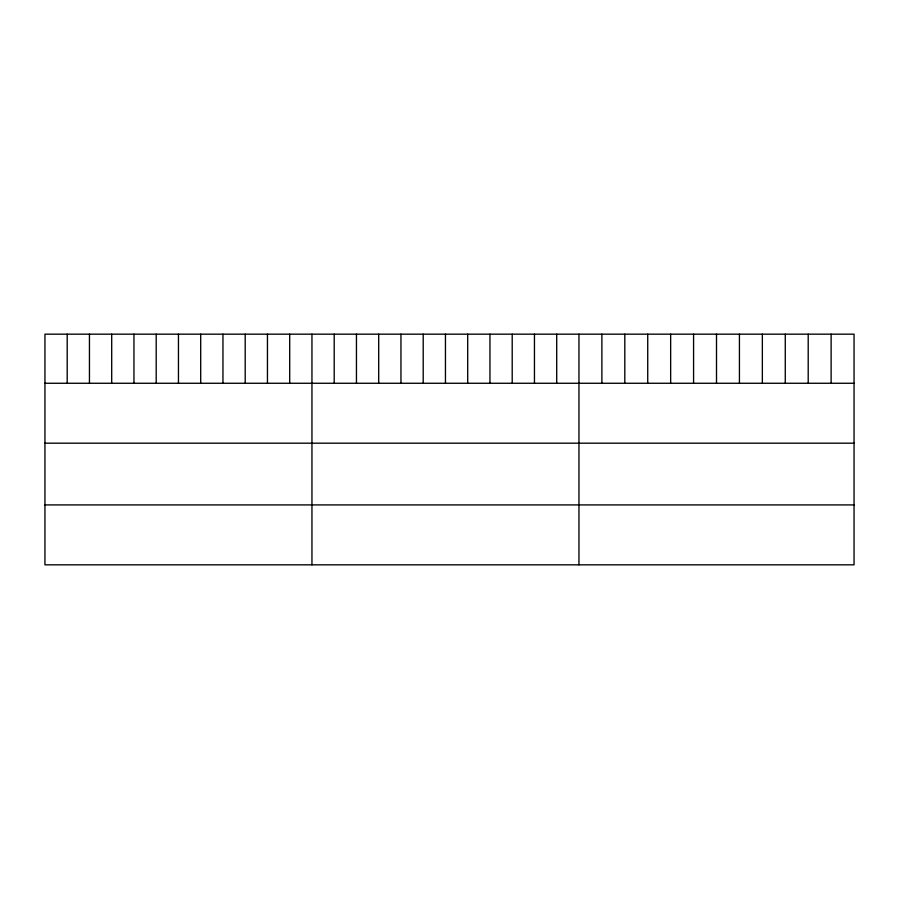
<?xml version="1.0" encoding="UTF-8"?>
<svg xmlns="http://www.w3.org/2000/svg" width="899" height="899" viewBox="0 0 899 899"><rect width="100%" height="100%" fill="white"/><g stroke="black" fill="none" stroke-linecap="round" stroke-linejoin="round"><path stroke-width="1.35" d="M854.05 383.266L854.05 564.83L44.95 564.83L44.95 334.17L854.05 334.17L854.05 383.266L44.95 383.266M44.95 443.185L854.05 443.185M44.95 504.912L854.05 504.912M831.126 334.17L831.126 383.266M808.201 334.17L808.201 383.266M785.276 334.17L785.276 383.266M762.352 334.17L762.352 383.266M739.428 334.17L739.428 383.266M716.503 334.17L716.503 383.266M693.579 334.17L693.579 383.266M670.654 334.17L670.654 383.266M647.73 334.17L647.73 383.266M624.805 334.17L624.805 383.266M601.88 334.17L601.88 383.266M578.956 334.17L578.956 564.83M556.706 334.17L556.706 383.266M534.456 334.17L534.456 383.266M512.205 334.17L512.205 383.266M489.955 334.17L489.955 383.266M467.705 334.17L467.705 383.266M445.454 334.17L445.454 383.266M423.204 334.17L423.204 383.266M400.954 334.17L400.954 383.266M378.704 334.17L378.704 383.266M356.454 334.17L356.454 383.266M334.203 334.17L334.203 383.266M311.953 334.17L311.953 564.83M289.703 334.17L289.703 383.266M267.452 334.17L267.452 383.266M245.202 334.17L245.202 383.266M222.952 334.17L222.952 383.266M200.702 334.17L200.702 383.266M178.452 334.17L178.452 383.266M156.201 334.17L156.201 383.266M133.951 334.17L133.951 383.266M111.701 334.17L111.701 383.266M89.45 334.17L89.45 383.266M67.2 334.17L67.2 383.266"/></g></svg>
